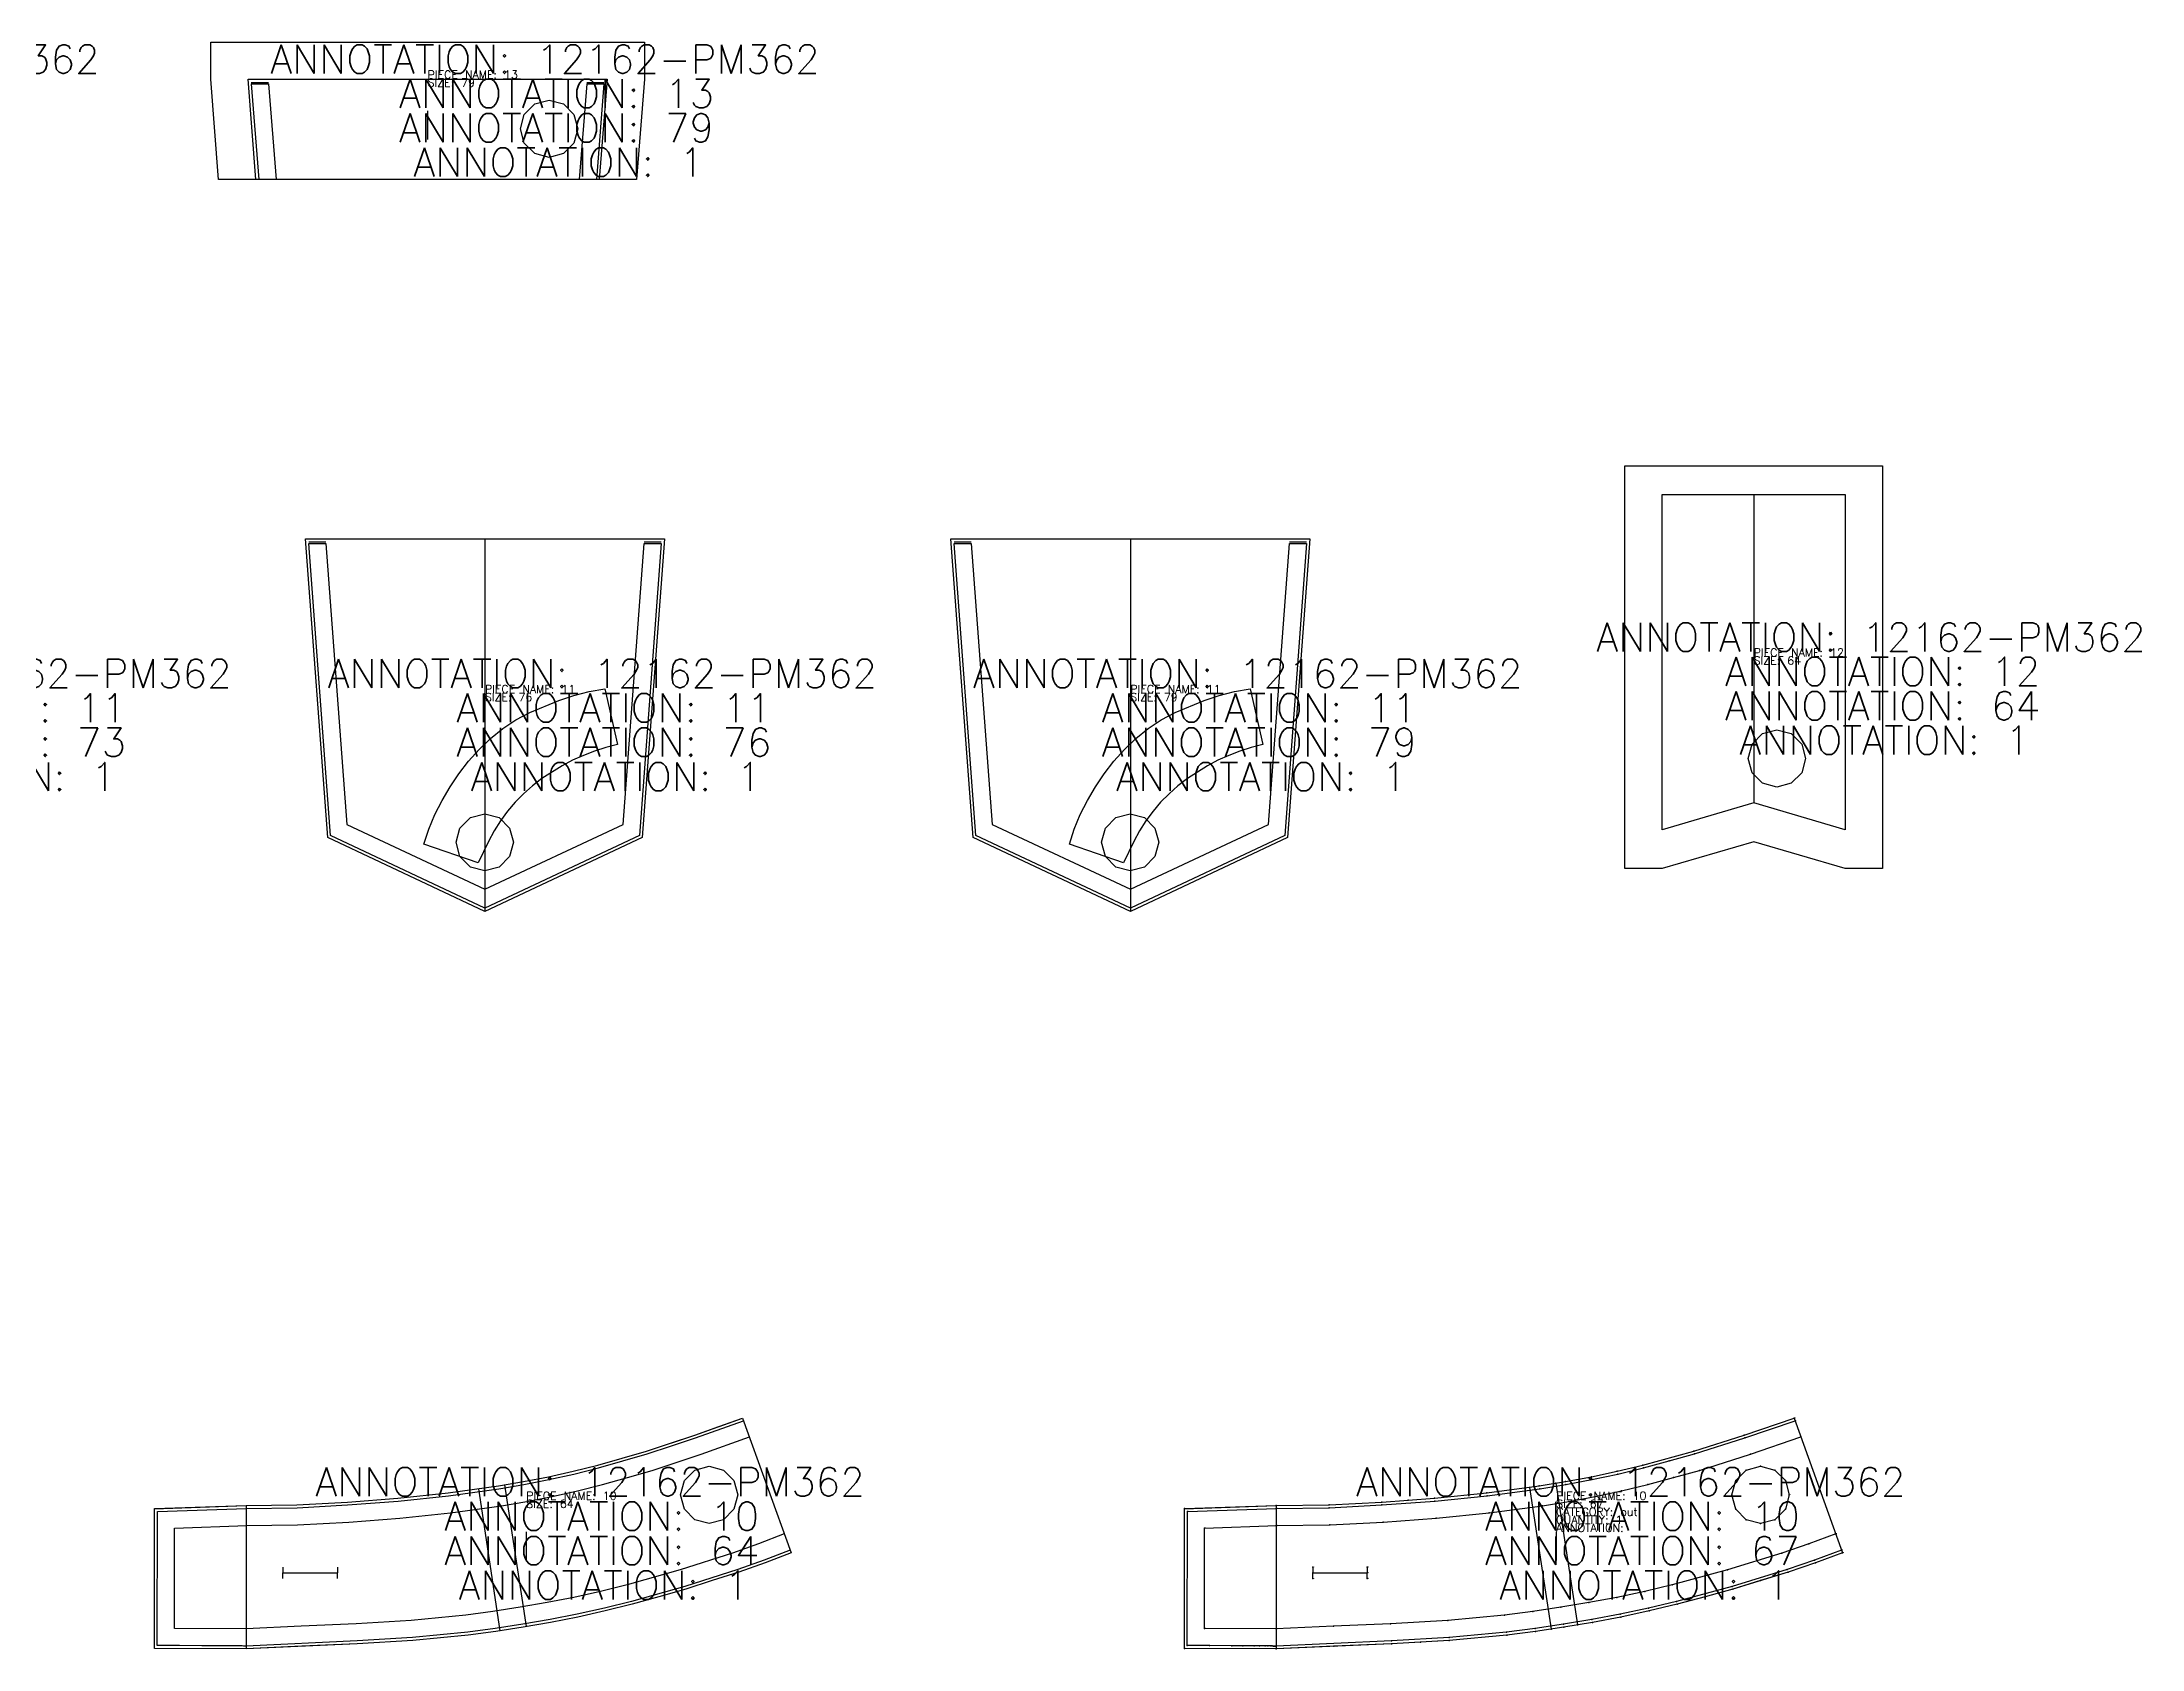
# Model space of a CAD drawing. Extents: x 0 to 3491, y 0 to 2996.
# Drawn here: x 2279 to 3012, y 2327 to 2888 of the extents above; entities that cross this region are included whole.
import ezdxf

# ---------------------------------------------------------------- set-up
doc = ezdxf.new("R2010")
doc.units = 0
for name, color, linetype in [('1', 7, 'CONTINUOUS'), ('11', 4, 'CONTINUOUS'), ('14', 7, 'CONTINUOUS'), ('2', 7, 'CONTINUOUS'), ('3', 2, 'CONTINUOUS'), ('5', 5, 'CONTINUOUS'), ('8', 4, 'CONTINUOUS')]:
    doc.layers.add(name, color=color, linetype=linetype)
doc.styles.get("Standard").update_dxf_attribs({"font": 'txt', "bigfont": ' '})

# ---------------------------------------------------------------- blocks, each defined once
blk = doc.blocks.new('BLK_10_1')
at = {"layer": '1'}
blk.add_lwpolyline([(30, 30.176), (30.0347, 78.9723), (62.0767, 80.0756), (79.7534, 80.316), (97.4087, 81.269), (115.0405, 82.6185), (132.63, 84.473), (150.1525, 86.9204), (158.88, 88.398), (167.5683, 90.0829), (176.2091, 92.0347), (184.801, 94.1946), (201.8609, 99.0294), (218.7011, 104.6386), (227.0663, 107.6178), (235.4315, 110.597), (252.3571, 63.5845), (243.2537, 60.0936), (234.0795, 56.8077), (224.808, 53.8327), (215.5365, 50.8577), (206.1727, 48.2139), (196.809, 45.5702), (187.3706, 43.2382), (177.8802, 41.1275), (168.3447, 39.2671), (158.7701, 37.6156), (149.1735, 36.1282), (139.5477, 34.8458), (120.2267, 32.9743), (100.8532, 31.7924), (62.0767, 30.0005), (30, 30.176)], close=True, dxfattribs=at)
at = {"layer": '14'}
blk.add_lwpolyline([(30, 30.1805), (30.0347, 78.9678), (62.0767, 80.0801), (79.7534, 80.3205), (97.4087, 81.2735), (115.0405, 82.623), (132.63, 84.4775), (150.1525, 86.9249), (158.88, 88.4025), (167.5683, 90.0874), (176.2091, 92.0392), (184.801, 94.1991), (201.8609, 99.0339), (210.281, 101.8345), (218.7011, 104.6431), (235.4315, 110.5925), (252.3571, 63.58), (243.2537, 60.0891), (234.0795, 56.8032), (224.808, 53.8282), (215.5365, 50.8532), (206.1727, 48.2095), (196.809, 45.5657), (187.3706, 43.2337), (177.8802, 41.123), (168.3447, 39.2626), (158.7701, 37.6111), (149.1735, 36.1237), (139.5477, 34.8413), (120.2267, 32.9698), (100.8532, 31.7879), (81.465, 30.8965), (62.0767, 30.005), (30, 30.1805)], close=True, dxfattribs=at)
at = {"layer": '5'}
blk.add_line((159.8617, 70.8721), (159.8617, 60.8721), dxfattribs=at)
at = {"layer": '8'}
for p, q in [((143.1433, 85.862), (150.6658, 36.3479)), ((152.2851, 87.2641), (159.8541, 37.7942)), ((31.0009, 31.1706), (31.0339, 78.0101)), ((31.0339, 78.0056), (62.1112, 79.0762)), ((62.0767, 80.0711), (62.0767, 29.996)), ((37.005, 37.1377), (37.03, 72.2131)), ((37.03, 72.2086), (62.3175, 73.0797)), ((74.8823, 56.5519), (93.8833, 56.5519)), ((74.8843, 58.5519), (74.8843, 56.5564)), ((74.8843, 54.5565), (74.8869, 56.5519)), ((74.8843, 54.552), (74.8843, 56.5514)), ((93.8833, 58.5519), (93.8833, 56.5564)), ((93.8833, 54.552), (93.8833, 56.5474)), ((62.1148, 37.0004), (37.005, 37.1422))]:
    blk.add_line(p, q, dxfattribs=at)
for points in [[(62.0767, 79.0756), (79.7866, 79.3165), (97.4719, 80.271), (115.1403, 81.6234), (132.7447, 83.4795), (150.3057, 85.9321), (159.0557, 87.4134), (167.7667, 89.1028), (176.4282, 91.0589), (185.0408, 93.2239), (202.1398, 98.069), (210.578, 100.8793), (219.0161, 103.6896), (235.7727, 109.6563)], [(62.077, 73.0756), (79.9896, 73.32), (97.8521, 74.2829), (115.6604, 75.6456), (133.4439, 77.5197), (151.2139, 80.0004), (160.1031, 81.5049), (168.9526, 83.2205), (177.7508, 85.2064), (186.4996, 87.4041), (195.1727, 89.8608), (203.8458, 92.3175), (220.9063, 97.9959), (237.8057, 104.011)], [(249.9859, 70.171), (240.9668, 66.7091), (231.8768, 63.4509), (213.5858, 57.5794), (195.1074, 52.3595), (185.8282, 50.0657), (176.4984, 47.9899), (167.1112, 46.158), (157.6855, 44.5314), (148.2281, 43.0646), (138.7426, 41.7997), (119.707, 39.9552), (100.476, 38.782), (81.2761, 37.8948), (62.0761, 37.0075)], [(252.0178, 64.5249), (242.926, 61.038), (233.7634, 57.756), (215.2557, 51.8169), (196.5606, 46.5382), (187.1466, 44.2123), (177.6812, 42.1071), (168.172, 40.2517), (158.623, 38.6044), (149.0448, 37.1196), (139.4372, 35.8393), (120.1538, 33.9712), (100.7727, 32.7891), (62.077, 31.0015)], [(62.0822, 31.0005), (61.8394, 31.0018), (61.5966, 31.0032), (61.3537, 31.0045), (61.1109, 31.0058), (60.6253, 31.0085), (60.1396, 31.0112), (59.1683, 31.0165), (58.197, 31.0218), (56.2545, 31.0325), (54.3119, 31.0432), (50.4267, 31.0645), (46.5416, 31.0858), (38.7712, 31.1285), (31.0009, 31.1751)]]:
    blk.add_lwpolyline(points, dxfattribs=at)
blk.add_lwpolyline([(233.7445, 83.7754), (232.4047, 78.7754), (228.7445, 75.1151), (223.7445, 73.7754), (218.7445, 75.1151), (215.0836, 78.7754), (213.7445, 83.7754), (215.0836, 88.7754), (218.7445, 92.4357), (223.7445, 93.7754), (228.7445, 92.4357), (232.4047, 88.7754), (233.7445, 83.7754)], close=True, dxfattribs=at)
at = {"layer": '1'}
for s, height, p in [('ANNOTATION: 12162-PM362', 10, (86.1785, 83.2985)), ('ANNOTATION: 10', 10, (131.1785, 71.2985)), ('SIZE: 64', 2.8, (159.862, 79.2721)), ('PIECE NAME: 10', 2.8, (159.862, 82.0721)), ('ANNOTATION: 64', 10, (131.1785, 59.2985)), ('ANNOTATION: 1', 10, (136.1785, 47.2985))]:
    blk.add_text(s, height=height, dxfattribs=at).set_placement(p)
blk = doc.blocks.new('BLK_10_2')
at = {"layer": '1'}
blk.add_lwpolyline([(30, 30.176), (30.0347, 78.9723), (62.0767, 80.0756), (80.5181, 80.316), (98.9373, 81.269), (108.1347, 81.9437), (117.3321, 82.6185), (135.6823, 84.473), (153.963, 86.9204), (163.0664, 88.3976), (172.1325, 90.0829), (181.145, 92.0342), (190.1104, 94.1946), (207.9089, 99.0294), (225.4772, 104.6386), (242.9315, 110.597), (259.8571, 63.5845), (250.3924, 60.0927), (240.8587, 56.8077), (221.5856, 50.8577), (211.8526, 48.2139), (202.1197, 45.5702), (192.3071, 43.2378), (182.4444, 41.1275), (172.5323, 39.2669), (162.5817, 37.6156), (152.6055, 36.1282), (142.6013, 34.8458), (122.5189, 32.9743), (112.4502, 32.3834), (102.3815, 31.7924), (62.0767, 30.0005), (30, 30.176)], close=True, dxfattribs=at)
at = {"layer": '14'}
blk.add_lwpolyline([(30, 30.1805), (30.0347, 78.9678), (62.0767, 80.0801), (80.5181, 80.3205), (98.9373, 81.2735), (108.1347, 81.9482), (117.3321, 82.623), (135.6823, 84.4775), (153.963, 86.9249), (163.0664, 88.4021), (172.1325, 90.0874), (181.145, 92.0387), (190.1104, 94.1991), (207.9089, 99.0339), (225.4772, 104.6431), (242.9315, 110.5925), (259.8571, 63.58), (250.3924, 60.0882), (240.8587, 56.8032), (231.2221, 53.8322), (221.5856, 50.8532), (211.8526, 48.2095), (202.1197, 45.5657), (192.3071, 43.2333), (182.4444, 41.123), (172.5323, 39.2624), (162.5817, 37.6111), (152.6055, 36.1237), (142.6013, 34.8413), (122.5189, 32.9698), (102.3815, 31.7879), (82.2291, 30.8965), (62.0767, 30.005), (30, 30.1805)], close=True, dxfattribs=at)
at = {"layer": '2'}
for p in [(242.9315, 110.597), (242.9315, 110.5925), (225.4772, 104.6431), (243.2727, 109.6563), (245.3057, 104.011), (150.5596, 86.4151), (159.6991, 87.8299), (241.2445, 83.7754), (241.2445, 83.7754), (30.0347, 78.9723), (30.0347, 78.9678), (31.0339, 78.0101), (31.0339, 78.0056), (62.0767, 80.0801), (62.0767, 80.0756), (62.0767, 80.0711), (62.0767, 79.0756), (62.1112, 79.0762), (37.03, 72.2131), (37.03, 72.2086), (62.077, 73.0756), (62.3175, 73.0797), (257.4859, 70.171), (259.5178, 64.5249), (259.8571, 63.5845), (259.8571, 63.58), (74.8823, 56.5519), (74.8843, 58.5519), (74.8843, 56.5564), (74.8843, 56.5514), (74.8843, 54.5565), (74.8843, 54.552), (74.8869, 56.5519), (93.8833, 58.5519), (93.8833, 56.5564), (93.8833, 56.5519), (93.8833, 56.5474), (93.8833, 54.552), (37.005, 37.1422), (37.005, 37.1377), (62.0761, 37.0075), (62.1148, 37.0004), (158.0792, 36.9214), (167.2662, 38.3693), (30, 30.1805), (30, 30.1805), (30, 30.176), (30, 30.176), (31.0009, 31.1751), (31.0009, 31.1706), (62.0767, 30.005), (62.0767, 30.0005), (62.0767, 29.996), (62.077, 31.0015), (62.0822, 31.0005), (102.3815, 31.7924), (142.6013, 34.8413)]:
    blk.add_point(p, dxfattribs=at)
at = {"layer": '3'}
for p in [(225.4772, 104.6386), (225.7928, 103.6896), (199.269, 95.6465), (207.9089, 99.0339), (207.9089, 99.0294), (208.1878, 98.069), (227.6849, 97.9959), (163.0664, 88.4021), (163.0664, 88.3976), (172.1325, 90.0874), (172.1325, 90.0829), (172.3303, 89.1028), (181.145, 92.0387), (181.145, 92.0342), (181.3635, 91.0585), (190.1104, 94.1991), (190.1104, 94.1946), (190.3503, 93.2239), (200.8536, 89.8608), (209.8968, 92.3175), (222.5836, 88.7754), (226.2445, 92.4357), (231.2445, 93.7754), (236.2445, 92.4357), (239.9047, 88.7754), (98.9373, 81.2735), (98.9373, 81.269), (108.1347, 81.9482), (108.1347, 81.9437), (117.3321, 82.623), (117.3321, 82.6185), (117.4316, 81.6234), (135.6823, 84.4775), (135.6823, 84.473), (135.7959, 83.4795), (153.963, 86.9249), (153.963, 86.9204), (154.1149, 85.9321), (163.2415, 87.4131), (164.2852, 81.5046), (173.5137, 83.2205), (182.6855, 85.206), (191.8103, 87.4041), (221.2445, 83.7754), (80.5181, 80.3205), (80.5181, 80.316), (80.5511, 79.3165), (99.0002, 80.271), (99.3786, 74.2829), (117.9473, 75.6456), (136.4898, 77.5197), (155.0183, 80.0004), (222.5836, 78.7754), (226.2445, 75.1151), (231.2445, 73.7754), (236.2445, 75.1151), (239.9047, 78.7754), (80.7537, 73.32), (248.1042, 66.7083), (238.6541, 63.4509), (250.0653, 61.0371), (250.3924, 60.0927), (250.3924, 60.0882), (200.4174, 52.3595), (219.6325, 57.5794), (221.3043, 51.8169), (231.2221, 53.8322), (240.5432, 57.756), (240.8587, 56.8077), (240.8587, 56.8032), (161.502, 44.5314), (171.3024, 46.1577), (181.0656, 47.9899), (190.7659, 50.0653), (192.0831, 44.2119), (201.8707, 46.5382), (202.1197, 45.5702), (202.1197, 45.5657), (211.8526, 48.2139), (211.8526, 48.2095), (221.5856, 50.8577), (221.5856, 50.8532), (82.0423, 37.8948), (102.0086, 38.782), (122.0074, 39.9552), (141.8029, 41.7997), (151.6656, 43.0645), (152.4774, 37.1194), (162.4353, 38.6044), (162.5817, 37.6156), (162.5817, 37.6111), (172.3596, 40.2514), (172.5323, 39.2669), (172.5323, 39.2624), (182.246, 42.1071), (182.4444, 41.1275), (182.4444, 41.123), (192.3071, 43.2378), (192.3071, 43.2333), (38.7712, 31.1285), (46.5416, 31.0858), (50.4267, 31.0645), (54.3119, 31.0432), (56.2545, 31.0325), (58.197, 31.0218), (59.1683, 31.0165), (60.1396, 31.0112), (60.6253, 31.0085), (61.1109, 31.0058), (61.3537, 31.0045), (61.5966, 31.0032), (61.8394, 31.0018), (82.2291, 30.8965), (102.3004, 32.7891), (102.3815, 31.7879), (112.4502, 32.3834), (122.4469, 33.9712), (122.5189, 32.9743), (122.5189, 32.9698), (142.4914, 35.8393), (142.6013, 34.8458), (152.6055, 36.1282), (152.6055, 36.1237)]:
    blk.add_point(p, dxfattribs=at)
at = {"layer": '5'}
blk.add_line((159.8617, 70.8721), (159.8617, 60.8721), dxfattribs=at)
at = {"layer": '8'}
for p, q in [((150.5596, 86.4151), (158.0792, 36.9214)), ((159.6991, 87.8299), (167.2662, 38.3693)), ((31.0009, 31.1706), (31.0339, 78.0101)), ((31.0339, 78.0056), (62.1112, 79.0762)), ((62.0767, 80.0711), (62.0767, 29.996)), ((37.005, 37.1377), (37.03, 72.2131)), ((37.03, 72.2086), (62.3175, 73.0797)), ((74.8823, 56.5519), (93.8833, 56.5519)), ((74.8843, 58.5519), (74.8843, 56.5564)), ((74.8843, 54.5565), (74.8869, 56.5519)), ((74.8843, 54.552), (74.8843, 56.5514)), ((93.8833, 58.5519), (93.8833, 56.5564)), ((93.8833, 54.552), (93.8833, 56.5474)), ((62.1148, 37.0004), (37.005, 37.1422))]:
    blk.add_line(p, q, dxfattribs=at)
for points in [[(62.0767, 79.0756), (80.5511, 79.3165), (99.0002, 80.271), (117.4316, 81.6234), (135.7959, 83.4795), (154.1149, 85.9321), (163.2415, 87.4131), (172.3303, 89.1028), (181.3635, 91.0585), (190.3503, 93.2239), (199.269, 95.6465), (208.1878, 98.069), (225.7928, 103.6896), (243.2727, 109.6563)], [(62.077, 73.0756), (80.7537, 73.32), (99.3786, 74.2829), (117.9473, 75.6456), (136.4898, 77.5197), (155.0183, 80.0004), (164.2852, 81.5046), (173.5137, 83.2205), (182.6855, 85.206), (191.8103, 87.4041), (200.8536, 89.8608), (209.8968, 92.3175), (227.6849, 97.9959), (245.3057, 104.011)], [(257.4859, 70.171), (248.1042, 66.7083), (238.6541, 63.4509), (219.6325, 57.5794), (200.4174, 52.3595), (190.7659, 50.0653), (181.0656, 47.9899), (171.3024, 46.1577), (161.502, 44.5314), (151.6656, 43.0645), (141.8029, 41.7997), (122.0074, 39.9552), (102.0086, 38.782), (82.0423, 37.8948), (62.0761, 37.0075)], [(259.5178, 64.5249), (250.0653, 61.0371), (240.5432, 57.756), (221.3043, 51.8169), (201.8707, 46.5382), (192.0831, 44.2119), (182.246, 42.1071), (172.3596, 40.2514), (162.4353, 38.6044), (152.4774, 37.1194), (142.4914, 35.8393), (122.4469, 33.9712), (102.3004, 32.7891), (62.077, 31.0015)], [(62.0822, 31.0005), (61.8394, 31.0018), (61.5966, 31.0032), (61.3537, 31.0045), (61.1109, 31.0058), (60.6253, 31.0085), (60.1396, 31.0112), (59.1683, 31.0165), (58.197, 31.0218), (56.2545, 31.0325), (54.3119, 31.0432), (50.4267, 31.0645), (46.5416, 31.0858), (38.7712, 31.1285), (31.0009, 31.1751)]]:
    blk.add_lwpolyline(points, dxfattribs=at)
blk.add_lwpolyline([(241.2445, 83.7754), (239.9047, 78.7754), (236.2445, 75.1151), (231.2445, 73.7754), (226.2445, 75.1151), (222.5836, 78.7754), (221.2445, 83.7754), (222.5836, 88.7754), (226.2445, 92.4357), (231.2445, 93.7754), (236.2445, 92.4357), (239.9047, 88.7754), (241.2445, 83.7754)], close=True, dxfattribs=at)
at = {"layer": '1'}
for s, height, p in [('ANNOTATION: 12162-PM362', 10, (89.9285, 83.2985)), ('ANNOTATION: 10', 10, (134.9285, 71.2985)), ('SIZE: 67', 2.8, (159.862, 79.2721)), ('PIECE NAME: 10', 2.8, (159.862, 82.0721)), ('ANNOTATION: ', 2.8, (159.862, 70.8721)), ('CATEGORY: out', 2.8, (159.862, 76.4721)), ('QUANTITY: 1', 2.8, (159.862, 73.6721)), ('ANNOTATION: 67', 10, (134.9285, 59.2985)), ('ANNOTATION: 1', 10, (139.9285, 47.2985))]:
    blk.add_text(s, height=height, dxfattribs=at).set_placement(p)
at = {"layer": '2'}
for s, p in [('# 4', (242.9315, 110.597)), ('# 13', (242.9315, 110.5925)), ('# 12', (225.4772, 104.6431)), ('# 19', (243.2727, 109.6563)), ('# 21', (245.3057, 104.011)), ('# 50', (150.5596, 86.4151)), ('# 48', (159.6991, 87.8299)), ('# 22', (241.2445, 83.7754)), ('# 2', (30.0347, 78.9723)), ('# 10', (30.0347, 78.9678)), ('# 41', (31.0339, 78.0101)), ('# 36', (31.0339, 78.0056)), ('# 11', (62.0767, 80.0801)), ('# 3', (62.0767, 80.0756)), ('# 52', (62.0767, 80.0711)), ('# 18', (62.0767, 79.0756)), ('# 37', (62.1112, 79.0762)), ('# 43', (37.03, 72.2131)), ('# 38', (37.03, 72.2086)), ('# 20', (62.077, 73.0756)), ('# 39', (62.3175, 73.0797)), ('# 46', (257.4859, 70.171)), ('# 44', (259.5178, 64.5249)), ('# 5', (259.8571, 63.5845)), ('# 14', (259.8571, 63.58)), ('# 30', (74.8823, 56.5519)), ('# 26', (74.8843, 58.5519)), ('# 27', (74.8843, 56.5564)), ('# 25', (74.8843, 56.5514)), ('# 28', (74.8843, 54.5565)), ('# 24', (74.8843, 54.552)), ('# 29', (74.8869, 56.5519)), ('# 32', (93.8833, 58.5519)), ('# 33', (93.8833, 56.5564)), ('# 31', (93.8833, 56.5519)), ('# 35', (93.8833, 56.5474)), ('# 34', (93.8833, 54.552)), ('# 57', (37.005, 37.1422)), ('# 42', (37.005, 37.1377)), ('# 47', (62.0761, 37.0075)), ('# 56', (62.1148, 37.0004)), ('# 51', (158.0792, 36.9214)), ('# 49', (167.2662, 38.3693)), ('# 9', (30, 30.1805)), ('# 1', (30, 30.176)), ('# 55', (31.0009, 31.1751)), ('# 40', (31.0009, 31.1706)), ('# 16', (62.0767, 30.005)), ('# 7', (62.0767, 30.0005)), ('# 53', (62.0767, 29.996)), ('# 45', (62.077, 31.0015)), ('# 54', (62.0822, 31.0005)), ('# 6', (102.3815, 31.7924)), ('# 15', (142.6013, 34.8413))]:
    blk.add_text(s, height=0.1, dxfattribs=at).set_placement(p)
at = {"layer": '8'}
for p in [(150.5596, 86.4151), (159.6991, 87.8299), (241.2445, 83.7754), (31.0339, 78.0056), (62.0767, 80.0711), (62.0767, 79.0756), (37.03, 72.2086), (62.077, 73.0756), (257.4859, 70.171), (259.5178, 64.5249), (74.8823, 56.5519), (74.8843, 58.5519), (74.8843, 54.5565), (74.8843, 54.552), (93.8833, 58.5519), (93.8833, 54.552), (37.005, 37.1377), (62.1148, 37.0004), (31.0009, 31.1706), (62.0822, 31.0005)]:
    blk.add_text('NM', height=0.1, dxfattribs=at).set_placement(p)
blk = doc.blocks.new('BLK_11_4')
at = {"layer": '1'}
blk.add_lwpolyline([(37.8247, 55.8383), (30, 160.1507), (155.4132, 160.1507), (147.5885, 55.8383), (92.7063, 30), (37.8247, 55.8383)], close=True, dxfattribs=at)
at = {"layer": '11'}
blk.add_line((37.8247, 55.8423), (37.8247, 55.8343), dxfattribs=at)
at = {"layer": '5'}
blk.add_line((92.7066, 95.0754), (92.7066, 85.0754), dxfattribs=at)
at = {"layer": '8'}
for p, q in [((31.1285, 158.5596), (37.1472, 158.5596)), ((38.7768, 56.4836), (31.1285, 158.5556)), ((37.1472, 158.5556), (44.4903, 60.3556)), ((92.7063, 160.1507), (92.7063, 30.0045)), ((140.9222, 60.3596), (148.266, 158.5556)), ((154.284, 158.5596), (146.6363, 56.4836)), ((148.266, 158.5596), (154.284, 158.5556)), ((129.0863, 106.7774), (134.5178, 107.7603)), ((134.5178, 107.7648), (138.9911, 88.2715)), ((44.4903, 60.3596), (92.7063, 37.8052)), ((92.7063, 37.8092), (140.9222, 60.3556)), ((92.7063, 31.119), (38.7768, 56.4876)), ((38.7768, 56.4796), (38.7788, 56.4836)), ((90.2929, 47.0082), (71.3934, 53.5503)), ((146.6363, 56.4876), (92.7063, 31.115))]:
    blk.add_line(p, q, dxfattribs=at)
for points in [[(31.1285, 159.0556), (34.1375, 159.0556), (37.1472, 159.0556)], [(148.266, 159.0556), (151.275, 159.0556), (154.284, 159.0556)], [(71.3934, 53.5458), (73.1323, 58.7892), (75.2319, 63.8677), (77.7075, 68.7902), (80.5114, 73.5373), (83.5894, 78.1098), (86.9653, 82.4642), (90.6353, 86.5785), (94.6081, 90.3935), (98.8916, 93.8601), (103.4613, 96.9318), (108.3245, 99.5054), (118.5125, 103.7353), (123.7542, 105.4378), (129.0863, 106.7734)], [(138.9911, 88.267), (134.9572, 87.2318), (131.0003, 85.9763), (127.1118, 84.5024), (123.316, 82.8066), (119.6307, 80.8824), (112.6135, 76.4221), (109.3182, 73.8893), (106.203, 71.1348), (103.2904, 68.1694), (100.6146, 64.9902), (98.1604, 61.6335), (95.932, 58.1241), (93.8958, 54.4953), (90.2929, 47.0037)]]:
    blk.add_lwpolyline(points, dxfattribs=at)
blk.add_lwpolyline([(102.6294, 54.1497), (101.2896, 49.1497), (97.6294, 45.4894), (92.6294, 44.1497), (87.6294, 45.4894), (83.9691, 49.1497), (82.6294, 54.1497), (83.9691, 59.1497), (87.6294, 62.81), (92.6294, 64.1497), (97.6294, 62.81), (101.2896, 59.1497), (102.6294, 54.1497)], close=True, dxfattribs=at)
at = {"layer": '1'}
for s, height, p in [('ANNOTATION: 12162-PM362', 10, (37.7069, 108.0754)), ('ANNOTATION: 11', 10, (82.7069, 96.0754)), ('SIZE: 73', 2.8, (92.7069, 103.4753)), ('PIECE NAME: 11', 2.8, (92.7069, 106.2753)), ('ANNOTATION: 73', 10, (82.7069, 84.0753)), ('ANNOTATION: 1', 10, (87.7069, 72.0753))]:
    blk.add_text(s, height=height, dxfattribs=at).set_placement(p)
blk = doc.blocks.new('BLK_11_5')
at = {"layer": '1'}
blk.add_lwpolyline([(37.8247, 55.8383), (30, 160.1507), (155.4132, 160.1507), (147.5885, 55.8383), (92.7063, 30), (37.8247, 55.8383)], close=True, dxfattribs=at)
at = {"layer": '11'}
blk.add_line((37.8247, 55.8423), (37.8247, 55.8343), dxfattribs=at)
at = {"layer": '5'}
blk.add_line((92.7066, 95.0754), (92.7066, 85.0754), dxfattribs=at)
at = {"layer": '8'}
for p, q in [((31.1285, 158.5596), (37.1472, 158.5596)), ((38.7768, 56.4836), (31.1285, 158.5556)), ((37.1472, 158.5556), (44.4903, 60.3556)), ((92.7063, 160.1507), (92.7063, 30.0045)), ((140.9222, 60.3596), (148.266, 158.5556)), ((154.284, 158.5596), (146.6363, 56.4836)), ((148.266, 158.5596), (154.284, 158.5556)), ((129.0863, 106.7774), (134.5178, 107.7603)), ((134.5178, 107.7648), (138.9911, 88.2715)), ((44.4903, 60.3596), (92.7063, 37.8052)), ((92.7063, 37.8092), (140.9222, 60.3556)), ((92.7063, 31.119), (38.7768, 56.4876)), ((38.7768, 56.4796), (38.7788, 56.4836)), ((90.2929, 47.0082), (71.3934, 53.5503)), ((146.6363, 56.4876), (92.7063, 31.115))]:
    blk.add_line(p, q, dxfattribs=at)
for points in [[(31.1285, 159.0556), (34.1375, 159.0556), (37.1472, 159.0556)], [(148.266, 159.0556), (151.275, 159.0556), (154.284, 159.0556)], [(71.3934, 53.5458), (73.1323, 58.7892), (75.2319, 63.8677), (77.7075, 68.7902), (80.5114, 73.5373), (83.5894, 78.1098), (86.9653, 82.4642), (90.6353, 86.5785), (94.6081, 90.3935), (98.8916, 93.8601), (103.4613, 96.9318), (108.3245, 99.5054), (118.5125, 103.7353), (123.7542, 105.4378), (129.0863, 106.7734)], [(138.9911, 88.267), (134.9572, 87.2318), (131.0003, 85.9763), (127.1118, 84.5024), (123.316, 82.8066), (119.6307, 80.8824), (112.6135, 76.4221), (109.3182, 73.8893), (106.203, 71.1348), (103.2904, 68.1694), (100.6146, 64.9902), (98.1604, 61.6335), (95.932, 58.1241), (93.8958, 54.4953), (90.2929, 47.0037)]]:
    blk.add_lwpolyline(points, dxfattribs=at)
blk.add_lwpolyline([(102.6294, 54.1497), (101.2896, 49.1497), (97.6294, 45.4894), (92.6294, 44.1497), (87.6294, 45.4894), (83.9691, 49.1497), (82.6294, 54.1497), (83.9691, 59.1497), (87.6294, 62.81), (92.6294, 64.1497), (97.6294, 62.81), (101.2896, 59.1497), (102.6294, 54.1497)], close=True, dxfattribs=at)
at = {"layer": '1'}
for s, height, p in [('ANNOTATION: 12162-PM362', 10, (37.7069, 108.0754)), ('ANNOTATION: 11', 10, (82.7069, 96.0754)), ('SIZE: 76', 2.8, (92.7069, 103.4753)), ('PIECE NAME: 11', 2.8, (92.7069, 106.2753)), ('ANNOTATION: 76', 10, (82.7069, 84.0753)), ('ANNOTATION: 1', 10, (87.7069, 72.0753))]:
    blk.add_text(s, height=height, dxfattribs=at).set_placement(p)
blk = doc.blocks.new('BLK_11_6')
at = {"layer": '1'}
blk.add_lwpolyline([(37.8247, 55.8383), (30, 160.1507), (155.4132, 160.1507), (147.5885, 55.8383), (92.7063, 30), (37.8247, 55.8383)], close=True, dxfattribs=at)
at = {"layer": '11'}
blk.add_line((37.8247, 55.8423), (37.8247, 55.8343), dxfattribs=at)
at = {"layer": '5'}
blk.add_line((92.7066, 95.0754), (92.7066, 85.0754), dxfattribs=at)
at = {"layer": '8'}
for p, q in [((31.1285, 158.5596), (37.1472, 158.5596)), ((38.7768, 56.4836), (31.1285, 158.5556)), ((37.1472, 158.5556), (44.4903, 60.3556)), ((92.7063, 160.1507), (92.7063, 30.0045)), ((140.9222, 60.3596), (148.266, 158.5556)), ((154.284, 158.5596), (146.6363, 56.4836)), ((148.266, 158.5596), (154.284, 158.5556)), ((129.0863, 106.7774), (134.5178, 107.7603)), ((134.5178, 107.7648), (138.9911, 88.2715)), ((44.4903, 60.3596), (92.7063, 37.8052)), ((92.7063, 37.8092), (140.9222, 60.3556)), ((92.7063, 31.119), (38.7768, 56.4876)), ((38.7768, 56.4796), (38.7788, 56.4836)), ((90.2929, 47.0082), (71.3934, 53.5503)), ((146.6363, 56.4876), (92.7063, 31.115))]:
    blk.add_line(p, q, dxfattribs=at)
for points in [[(31.1285, 159.0556), (34.1375, 159.0556), (37.1472, 159.0556)], [(148.266, 159.0556), (151.275, 159.0556), (154.284, 159.0556)], [(71.3934, 53.5458), (73.1323, 58.7892), (75.2319, 63.8677), (77.7075, 68.7902), (80.5114, 73.5373), (83.5894, 78.1098), (86.9653, 82.4642), (90.6353, 86.5785), (94.6081, 90.3935), (98.8916, 93.8601), (103.4613, 96.9318), (108.3245, 99.5054), (118.5125, 103.7353), (123.7542, 105.4378), (129.0863, 106.7734)], [(138.9911, 88.267), (134.9572, 87.2318), (131.0003, 85.9763), (127.1118, 84.5024), (123.316, 82.8066), (119.6307, 80.8824), (112.6135, 76.4221), (109.3182, 73.8893), (106.203, 71.1348), (103.2904, 68.1694), (100.6146, 64.9902), (98.1604, 61.6335), (95.932, 58.1241), (93.8958, 54.4953), (90.2929, 47.0037)]]:
    blk.add_lwpolyline(points, dxfattribs=at)
blk.add_lwpolyline([(102.6294, 54.1497), (101.2896, 49.1497), (97.6294, 45.4894), (92.6294, 44.1497), (87.6294, 45.4894), (83.9691, 49.1497), (82.6294, 54.1497), (83.9691, 59.1497), (87.6294, 62.81), (92.6294, 64.1497), (97.6294, 62.81), (101.2896, 59.1497), (102.6294, 54.1497)], close=True, dxfattribs=at)
at = {"layer": '1'}
for s, height, p in [('ANNOTATION: 12162-PM362', 10, (37.7069, 108.0754)), ('ANNOTATION: 11', 10, (82.7069, 96.0754)), ('SIZE: 79', 2.8, (92.7069, 103.4753)), ('PIECE NAME: 11', 2.8, (92.7069, 106.2753)), ('ANNOTATION: 79', 10, (82.7069, 84.0753)), ('ANNOTATION: 1', 10, (87.7069, 72.0753))]:
    blk.add_text(s, height=height, dxfattribs=at).set_placement(p)
blk = doc.blocks.new('BLK_12_1')
at = {"layer": '1'}
blk.add_lwpolyline([(40.0006, 45), (40.0006, 185.6389), (85, 185.6389), (129.9994, 185.6389), (129.9994, 45), (116.9995, 45), (85, 54.3725), (53.0005, 45), (40.0006, 45)], close=True, dxfattribs=at)
at = {"layer": '14'}
blk.add_lwpolyline([(53.0005, 58.5462), (53.0005, 175.6389), (85, 175.6389), (116.9995, 175.6389), (116.9995, 58.5462), (85, 67.9188), (53.0005, 58.5462)], close=True, dxfattribs=at)
at = {"layer": '5'}
blk.add_line((85, 107.8195), (85, 97.8195), dxfattribs=at)
at = {"layer": '8'}
blk.add_line((85, 175.6434), (85, 67.9233), dxfattribs=at)
blk.add_lwpolyline([(103.1152, 83.4681), (101.7755, 78.4681), (98.1152, 74.8078), (93.1152, 73.4681), (88.1152, 74.8078), (84.4549, 78.4681), (83.1152, 83.4681), (84.4549, 88.4681), (88.1152, 92.1283), (93.1152, 93.4681), (98.1152, 92.1283), (101.7755, 88.4681), (103.1152, 83.4681)], close=True, dxfattribs=at)
at = {"layer": '1'}
for s, height, p in [('ANNOTATION: 12162-PM362', 10, (30, 120.8195)), ('ANNOTATION: 12', 10, (75, 108.8195)), ('SIZE: 64', 2.8, (85, 116.2195)), ('PIECE NAME: 12', 2.8, (85, 119.0195)), ('ANNOTATION: 64', 10, (75, 96.8195)), ('ANNOTATION: 1', 10, (80, 84.8194))]:
    blk.add_text(s, height=height, dxfattribs=at).set_placement(p)
blk = doc.blocks.new('BLK_13_5')
at = {"layer": '1'}
blk.add_lwpolyline([(32.7581, 30), (30, 65), (30, 77.9998), (181.4947, 77.9998), (181.4947, 65), (178.7365, 30), (32.7581, 30)], close=True, dxfattribs=at)
at = {"layer": '11'}
blk.add_line((32.7581, 30.004), (32.7581, 29.996), dxfattribs=at)
at = {"layer": '14'}
blk.add_lwpolyline([(45.7983, 30), (43.0401, 65), (168.4539, 65), (165.6964, 30), (45.7983, 30)], close=True, dxfattribs=at)
at = {"layer": '5'}
blk.add_line((105.7473, 53.9999), (105.7473, 43.9999), dxfattribs=at)
at = {"layer": '8'}
for p, q in [((44.1699, 63.4054), (46.8011, 30)), ((44.1699, 63.4009), (50.1886, 63.4049)), ((50.1886, 63.4094), (52.8198, 30)), ((161.3061, 63.4094), (158.6749, 30)), ((161.3061, 63.4049), (167.3248, 63.4049)), ((167.3248, 63.4094), (164.6936, 30)), ((45.7983, 30.004), (45.7983, 29.996))]:
    blk.add_line(p, q, dxfattribs=at)
for points in [[(44.1699, 63.9048), (47.1783, 63.9048), (50.1886, 63.9048)], [(161.3061, 63.9048), (164.3164, 63.9048), (167.3248, 63.9048)]]:
    blk.add_lwpolyline(points, dxfattribs=at)
blk.add_lwpolyline([(158.1756, 47.7224), (156.8359, 42.7224), (153.1756, 39.0622), (148.1756, 37.7224), (143.1756, 39.0622), (139.5153, 42.7224), (138.1756, 47.7224), (139.5153, 52.7224), (143.1756, 56.3827), (148.1756, 57.7224), (153.1756, 56.3827), (156.8359, 52.7224), (158.1756, 47.7224)], close=True, dxfattribs=at)
at = {"layer": '1'}
for s, height, p in [('ANNOTATION: 12162-PM362', 10, (50.747, 66.9999)), ('PIECE NAME: 13', 2.8, (105.747, 65.1999)), ('ANNOTATION: 13', 10, (95.747, 54.9999)), ('SIZE: 76', 2.8, (105.747, 62.3999)), ('ANNOTATION: 76', 10, (95.747, 42.9999)), ('ANNOTATION: 1', 10, (100.747, 30.9999))]:
    blk.add_text(s, height=height, dxfattribs=at).set_placement(p)
blk = doc.blocks.new('BLK_13_6')
at = {"layer": '1'}
blk.add_lwpolyline([(32.7581, 30), (30, 65), (30, 77.9998), (181.4947, 77.9998), (181.4947, 65), (178.7365, 30), (32.7581, 30)], close=True, dxfattribs=at)
at = {"layer": '11'}
blk.add_line((32.7581, 30.004), (32.7581, 29.996), dxfattribs=at)
at = {"layer": '14'}
blk.add_lwpolyline([(45.7983, 30), (43.0401, 65), (168.4539, 65), (165.6964, 30), (45.7983, 30)], close=True, dxfattribs=at)
at = {"layer": '5'}
blk.add_line((105.7473, 53.9999), (105.7473, 43.9999), dxfattribs=at)
at = {"layer": '8'}
for p, q in [((44.1699, 63.4054), (46.8011, 30)), ((44.1699, 63.4009), (50.1886, 63.4049)), ((50.1886, 63.4094), (52.8198, 30)), ((161.3061, 63.4094), (158.6749, 30)), ((161.3061, 63.4049), (167.3248, 63.4049)), ((167.3248, 63.4094), (164.6936, 30)), ((45.7983, 30.004), (45.7983, 29.996))]:
    blk.add_line(p, q, dxfattribs=at)
for points in [[(44.1699, 63.9048), (47.1783, 63.9048), (50.1886, 63.9048)], [(161.3061, 63.9048), (164.3164, 63.9048), (167.3248, 63.9048)]]:
    blk.add_lwpolyline(points, dxfattribs=at)
blk.add_lwpolyline([(158.1756, 47.7224), (156.8359, 42.7224), (153.1756, 39.0622), (148.1756, 37.7224), (143.1756, 39.0622), (139.5153, 42.7224), (138.1756, 47.7224), (139.5153, 52.7224), (143.1756, 56.3827), (148.1756, 57.7224), (153.1756, 56.3827), (156.8359, 52.7224), (158.1756, 47.7224)], close=True, dxfattribs=at)
at = {"layer": '1'}
for s, height, p in [('ANNOTATION: 12162-PM362', 10, (50.747, 66.9999)), ('PIECE NAME: 13', 2.8, (105.747, 65.1999)), ('ANNOTATION: 13', 10, (95.747, 54.9999)), ('SIZE: 79', 2.8, (105.747, 62.3999)), ('ANNOTATION: 79', 10, (95.747, 42.9999)), ('ANNOTATION: 1', 10, (100.747, 30.9999))]:
    blk.add_text(s, height=height, dxfattribs=at).set_placement(p)

msp = doc.modelspace()

# ---------------------------------------------------------------- block references
at = {"layer": '1'}
for name, p in [('BLK_13_5', (2055.979, 2810.2231)), ('BLK_13_6', (2307.4738, 2810.2231)), ('BLK_12_1', (2791.3733, 2554.5842)), ('BLK_11_4', (2115.1337, 2554.5842)), ('BLK_11_5', (2340.5469, 2554.5842)), ('BLK_11_6', (2565.9601, 2554.5842)), ('BLK_10_1', (2287.8168, 2297.0648)), ('BLK_10_2', (2647.5403, 2297.0648))]:
    msp.add_blockref(name, p, dxfattribs=at)

doc.saveas('drawing.dxf')
